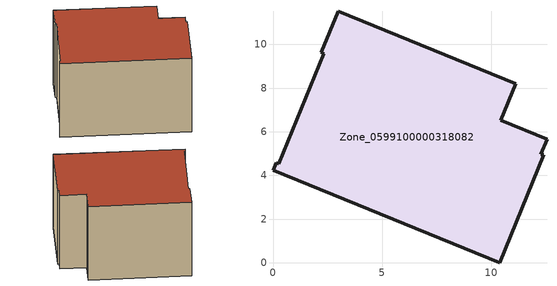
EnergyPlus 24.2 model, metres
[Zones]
Zone_0599100000318082
 floor ground (C_G): 12.4,4.94 10.38,0 0,4.24 0.14,4.58 0.25,4.53 2.33,9.57 2.21,9.63 2.98,11.52 11.12,8.2 10.44,6.52 12.55,5.65 12.26,4.98 z0
 wall outside (C_F): 11.12,8.2 2.98,11.52 2.21,9.63 2.33,9.57 0.25,4.53 0.14,4.58 0,4.24 10.38,0 12.4,4.94 12.26,4.98 12.55,5.65 10.44,6.52 11.12,8.2 z0:7.61
 roof outside (C_R): 10.38,0 12.4,4.94 12.26,4.98 12.55,5.65 10.44,6.52 11.12,8.2 2.98,11.52 2.21,9.63 2.33,9.57 0.25,4.53 0.14,4.58 0,4.24 z7.61
[BUILDING]
Pand.0599100000318082: North Axis=0; Terrain=City; Loads Convergence Tolerance Value=0.04; Temperature Convergence Tolerance Value=0.4; Solar Distribution=FullExterior; Maximum Number of Warmup Days=25; Minimum Number of Warmup Days=1
[Site:Location]
Rotterdam.The.Hague.AP_ZH_NLD Design_Conditions: Latitude=51.96; Longitude=4.45; Time Zone=1; Elevation=-4.5
[SITE:GROUNDTEMPERATURE:BUILDINGSURFACE]
18, 18, 18, 18, 18, 18, 18, 18, 18, 18, 18, 18
[MATERIAL] Thermal Absorptance=0.9; Solar Absorptance=0.7; Visible Absorptance=0.7
Name | Roughness | Thickness | Conductivity | Density | Specific Heat
G.TC.1975-1991 | MediumSmooth | 0.15 | 0.288461 | 540 | 1210
F.TC.1975-1991 | Rough | 0.3 | 0.230769 | 1920 | 840
R.TC.1975-1991 | MediumRough | 0.2 | 0.153846 | 1500 | 1000
[CONSTRUCTION]
C_G: G.TC.1975-1991
C_F: F.TC.1975-1991
C_R: R.TC.1975-1991
[ZONE]
Zone_0599100000318082: Type=1; Multiplier=1; Ceiling Height=Autocalculate; Volume=Autocalculate; Floor Area=autocalculate; Part of Total Floor Area=Yes
[ZONEINFILTRATION:DESIGNFLOWRATE]
Infil_Zone_0599100000318082: Zone or ZoneList or Space or SpaceList=Zone_0599100000318082; Schedule=AlwaysOn; Design Flow Rate Calculation Method=Flow/Area; Flow Rate per Floor Area=0.003; Constant Term Coefficient=1; Temperature Term Coefficient=0; Velocity Term Coefficient=0; Velocity Squared Term Coefficient=0
[HVACTEMPLATE:ZONE:IDEALLOADSAIRSYSTEM]
Zone_0599100000318082: Maximum Heating Supply Air Temperature=50; Minimum Cooling Supply Air Temperature=13; Maximum Heating Supply Air Humidity Ratio=0.0156; Minimum Cooling Supply Air Humidity Ratio=0.0077; Heating Limit=NoLimit; Cooling Limit=NoLimit; Dehumidification Control Type=ConstantSensibleHeatRatio; Cooling Sensible Heat Ratio=0.7; Dehumidification Setpoint=60; Humidification Control Type=None; Humidification Setpoint=30; Outdoor Air Method=None; Outdoor Air Flow Rate per Person=0.00944; Outdoor Air Flow Rate per Zone Floor Area=0; Outdoor Air Flow Rate per Zone=0; Demand Controlled Ventilation Type=None; Outdoor Air Economizer Type=NoEconomizer; Heat Recovery Type=None; Sensible Heat Recovery Effectiveness=0.7; Latent Heat Recovery Effectiveness=0.65
[ZONECONTROL:THERMOSTAT]
ThermostatControl_Zone_0599100000318082: Zone or ZoneList=Zone_0599100000318082; Control Type Schedule=DualSetpointControlType; Control 1=Thermostat_Zone_0599100000318082; Temperature Difference Between Cutout And Setpoint=0
[THERMOSTATSETPOINT:DUALSETPOINT]
Thermostat_Zone_0599100000318082: Heating Setpoint Temperature Schedule=HeatingSetpoint_Zone_0599100000318082; Cooling Setpoint Temperature Schedule=CoolingSetpoint_Zone_0599100000318082
[SCHEDULE:COMPACT]
HeatingSetpoint_Zone_0599100000318082: Through: 12/31, For: AllDays, Until: 24:00, 21
CoolingSetpoint_Zone_0599100000318082: Through: 12/31, For: AllDays, Until: 24:00, 24
DualSetpointControlType: Through: 12/31, For: AllDays, Until: 24:00, 4
AlwaysOn: Through: 12/31, For: AllDays, Until: 24:00, 1
